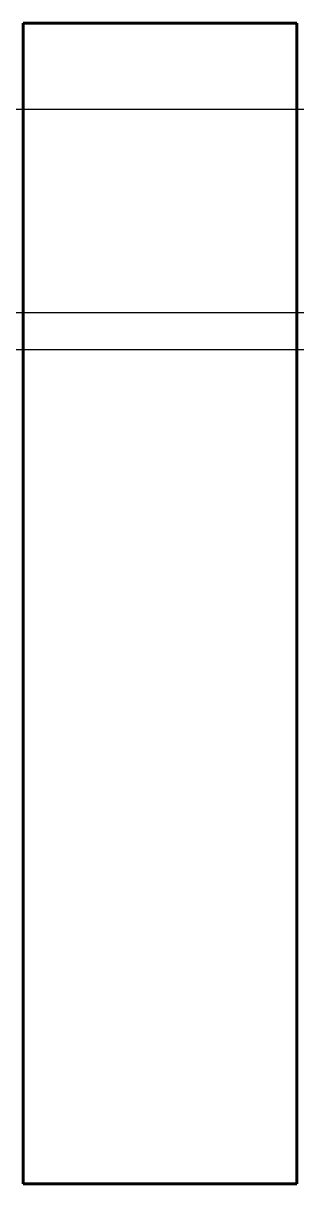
# Model space of a CAD drawing. Header units: millimetres. Extents: x -32 to 108, y -550 to 44.
import ezdxf

# ---------------------------------------------------------------- set-up
doc = ezdxf.new("R2010")
doc.units = ezdxf.units.MM
doc.linetypes.add('K5LT_BASIC', pattern=[0])
doc.layers.add('Системный слой', color=7, linetype='Continuous')

# ---------------------------------------------------------------- blocks, each defined once
blk = doc.blocks.new('U0')
at = {"layer": 'Системный слой', "color": 5, "linetype": 'K5LT_BASIC', "lineweight": 60, "true_color": 0x0000ff}
for p, q in [((-32.06, 44), (107.94, 44)), ((-32.06, -550), (-32.06, 44)), ((107.94, 44), (107.94, -550)), ((107.94, -550), (-32.06, -550))]:
    blk.add_line(p, q, dxfattribs=at)

msp = doc.modelspace()

# ---------------------------------------------------------------- linework, layer by layer
at = {"layer": 'Системный слой', "color": 9, "true_color": 0xdca5c1}
for p in [(33.45, 0), (2182.37, -104), (1728.3, -123)]:
    msp.add_xline(p, (1, 0), dxfattribs=at)

# ---------------------------------------------------------------- block references
at = {"layer": 'Системный слой'}
msp.add_blockref('U0', (0, 0), dxfattribs=at)

doc.saveas('drawing.dxf')
